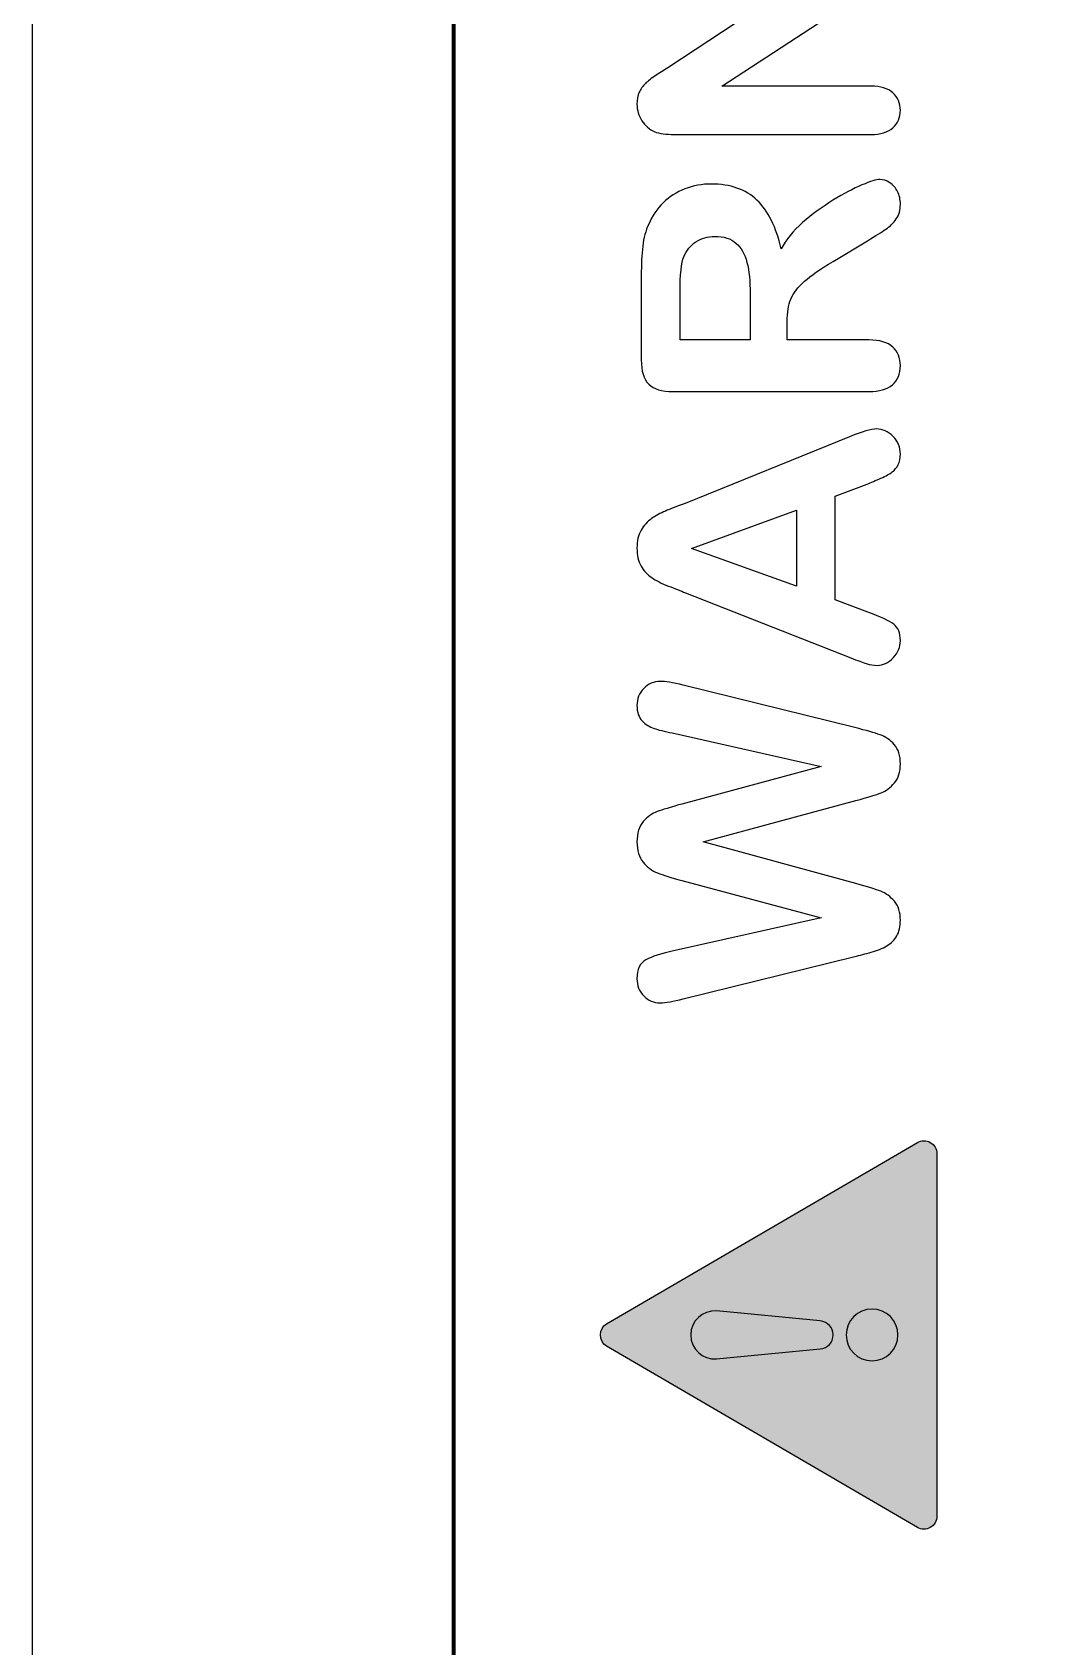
# Model space of a CAD drawing. Header units: millimetres. Extents: x -36 to 627, y -167 to 363.
# Drawn here: x 546.5 to 585.4, y -94.1 to -31.3 of the extents above; entities that cross this region are included whole.
import ezdxf

# ---------------------------------------------------------------- set-up
doc = ezdxf.new("R2010")
doc.units = ezdxf.units.MM
doc.header["$MEASUREMENT"] = 0
doc.layers.add('layer 1', color=7, linetype='Continuous')

msp = doc.modelspace()

# ---------------------------------------------------------------- hatches: boundary and pattern name
at = {"layer": 'layer 1', "true_color": 0x000000}
h = msp.add_hatch(color=18, dxfattribs=at)
edge = h.paths.add_edge_path()
edge.add_spline(control_points=[(580.9222, -74.5086), (580.9222, -74.5086), (568.8364, -81.5586), (568.8364, -81.5586), (568.5241, -81.7349), (568.5241, -82.2486), (568.8364, -82.4248), (568.8364, -82.4248), (580.9222, -89.4749), (580.9222, -89.4749), (581.0783, -89.5655), (581.2697, -89.5705), (581.4258, -89.4799), (581.5819, -89.3892), (581.6776, -89.2231), (581.6776, -89.0418), (581.6776, -89.0418), (581.6776, -74.9416), (581.6776, -74.9416), (581.6776, -74.7603), (581.5819, -74.5942), (581.4258, -74.5035), (581.2697, -74.4129), (581.0784, -74.4179), (580.9222, -74.5085), (580.9222, -74.5085), (580.9222, -74.5086), (580.9222, -74.5086)], knot_values=[0, 0, 0, 0, 0.1111111, 0.1111111, 0.1111111, 0.2222222, 0.2222222, 0.2222222, 0.3333333, 0.3333333, 0.3333333, 0.4444444, 0.4444444, 0.4444444, 0.5555556, 0.5555556, 0.5555556, 0.6666667, 0.6666667, 0.6666667, 0.7777778, 0.7777778, 0.7777778, 0.8888889, 0.8888889, 0.8888889, 1, 1, 1, 1], degree=3, periodic=1)
h = msp.add_hatch(color=18, dxfattribs=at)
edge = h.paths.add_edge_path()
edge.add_spline(control_points=[(572.1096, -81.9917), (572.1096, -81.4479), (572.573, -81.0198), (573.1117, -81.0601), (573.1117, -81.0601), (577.1455, -81.4479), (577.1455, -81.4479), (577.4326, -81.4731), (577.6491, -81.7098), (577.6491, -81.9917), (577.6491, -82.2737), (577.4326, -82.5103), (577.1455, -82.5355), (577.1455, -82.5355), (573.1117, -82.9233), (573.1117, -82.9233), (572.573, -82.9635), (572.1096, -82.5355), (572.1096, -81.9917)], knot_values=[0, 0, 0, 0, 0.1666667, 0.1666667, 0.1666667, 0.3333333, 0.3333333, 0.3333333, 0.5, 0.5, 0.5, 0.6666667, 0.6666667, 0.6666667, 0.8333333, 0.8333333, 0.8333333, 1, 1, 1, 1], degree=3, periodic=1)
h = msp.add_hatch(color=18, dxfattribs=at)
edge = h.paths.add_edge_path()
edge.add_spline(control_points=[(580.1669, -81.9917), (580.1669, -82.5456), (579.7136, -82.9988), (579.1597, -82.9988), (578.6058, -82.9988), (578.1526, -82.5456), (578.1526, -81.9917), (578.1526, -81.4377), (578.6058, -80.9845), (579.1597, -80.9845), (579.7136, -80.9845), (580.1669, -81.4377), (580.1669, -81.9917)], knot_values=[0, 0, 0, 0, 0.25, 0.25, 0.25, 0.5, 0.5, 0.5, 0.75, 0.75, 0.75, 1, 1, 1, 1], degree=3, periodic=1)

# ---------------------------------------------------------------- linework, layer by layer
at = {"layer": 'layer 1', "color": 250, "lineweight": 25}
msp.add_open_spline([(546.5047, -159.8645), (546.5047, -159.8645), (546.5047, 90.1355), (546.5047, 90.1355), (546.5047, 90.1355), (626.7547, 90.1355), (626.7547, 90.1355), (626.7547, 90.1355), (626.7547, -159.8645), (626.7547, -159.8645), (626.7547, -159.8645), (546.5047, -159.8645), (546.5047, -159.8645)], degree=3, knots=[0, 0, 0, 0, 0.25, 0.25, 0.25, 0.5, 0.5, 0.5, 0.75, 0.75, 0.75, 1, 1, 1, 1], dxfattribs=at)
at = {"layer": 'layer 1', "color": 250, "lineweight": 211}
msp.add_open_spline([(562.8821, -107.0586), (562.8821, -107.0586), (562.8821, 37.3295), (562.8821, 37.3295), (562.8821, 39.582), (564.7249, 41.4248), (566.9774, 41.4248), (566.9774, 41.4248), (606.2821, 41.4248), (606.2821, 41.4248), (608.5346, 41.4248), (610.3774, 39.582), (610.3774, 37.3295), (610.3774, 37.3295), (610.3774, -107.0586), (610.3774, -107.0586), (610.3774, -109.3111), (608.5346, -111.1539), (606.2821, -111.1539), (606.2821, -111.1539), (566.9774, -111.1539), (566.9774, -111.1539), (564.7249, -111.1539), (562.8821, -109.3111), (562.8821, -107.0586)], degree=3, knots=[0, 0, 0, 0, 0.125, 0.125, 0.125, 0.25, 0.25, 0.25, 0.375, 0.375, 0.375, 0.5, 0.5, 0.5, 0.625, 0.625, 0.625, 0.75, 0.75, 0.75, 0.875, 0.875, 0.875, 1, 1, 1, 1], dxfattribs=at)
at = {"layer": 'layer 1', "color": 250}
for points, knots in [([(571.2227, -32.7193), (571.2227, -32.7193), (577.0639, -28.862), (577.0639, -28.862), (577.0639, -28.862), (571.1673, -28.862), (571.1673, -28.862), (570.7843, -28.862), (570.4983, -28.779), (570.3068, -28.6152), (570.1153, -28.4514), (570.0184, -28.2299), (570.0184, -27.9508), (570.0184, -27.6647), (570.113, -27.4363), (570.3045, -27.2702), (570.496, -27.1041), (570.7843, -27.0211), (571.1673, -27.0211), (571.1673, -27.0211), (578.9579, -27.0211), (578.9579, -27.0211), (579.8276, -27.0211), (580.2613, -27.381), (580.2613, -28.1007), (580.2613, -28.2807), (580.2359, -28.4422), (580.1829, -28.5875), (580.1321, -28.7305), (580.0491, -28.8666), (579.9383, -28.9912), (579.8253, -29.1181), (579.6938, -29.2335), (579.5415, -29.3419), (579.3916, -29.4503), (579.237, -29.5587), (579.0801, -29.6672), (579.0801, -29.6672), (573.3128, -33.4298), (573.3128, -33.4298), (573.3128, -33.4298), (579.1124, -33.4298), (579.1124, -33.4298), (579.4908, -33.4298), (579.7768, -33.5175), (579.9706, -33.6928), (580.1644, -33.8704), (580.2613, -34.0965), (580.2613, -34.371), (580.2613, -34.6548), (580.1644, -34.8832), (579.9683, -35.0539), (579.7722, -35.2269), (579.4862, -35.3123), (579.1124, -35.3123), (579.1124, -35.3123), (571.4718, -35.3123), (571.4718, -35.3123), (571.1465, -35.3123), (570.8928, -35.2754), (570.7082, -35.2038), (570.5052, -35.1185), (570.3391, -34.9754), (570.2099, -34.7771), (570.083, -34.5787), (570.0184, -34.3641), (570.0184, -34.1357), (570.0184, -33.9535), (570.0484, -33.7989), (570.1061, -33.672), (570.1661, -33.5428), (570.2445, -33.4298), (570.3437, -33.3329), (570.4429, -33.236), (570.5698, -33.1368), (570.729, -33.0353), (570.8859, -32.9338), (571.0496, -32.8277), (571.2227, -32.7193)], [0, 0, 0, 0, 0.0384615, 0.0384615, 0.0384615, 0.0769231, 0.0769231, 0.0769231, 0.1153846, 0.1153846, 0.1153846, 0.1538462, 0.1538462, 0.1538462, 0.1923077, 0.1923077, 0.1923077, 0.2307692, 0.2307692, 0.2307692, 0.2692308, 0.2692308, 0.2692308, 0.3076923, 0.3076923, 0.3076923, 0.3461538, 0.3461538, 0.3461538, 0.3846154, 0.3846154, 0.3846154, 0.4230769, 0.4230769, 0.4230769, 0.4615385, 0.4615385, 0.4615385, 0.5, 0.5, 0.5, 0.5384615, 0.5384615, 0.5384615, 0.5769231, 0.5769231, 0.5769231, 0.6153846, 0.6153846, 0.6153846, 0.6538462, 0.6538462, 0.6538462, 0.6923077, 0.6923077, 0.6923077, 0.7307692, 0.7307692, 0.7307692, 0.7692308, 0.7692308, 0.7692308, 0.8076923, 0.8076923, 0.8076923, 0.8461538, 0.8461538, 0.8461538, 0.8846154, 0.8846154, 0.8846154, 0.9230769, 0.9230769, 0.9230769, 0.9615385, 0.9615385, 0.9615385, 1, 1, 1, 1]), ([(575.8596, -42.5976), (575.8596, -42.5976), (575.8596, -43.3012), (575.8596, -43.3012), (575.8596, -43.3012), (579.0386, -43.3012), (579.0386, -43.3012), (579.4585, -43.3012), (579.7653, -43.3935), (579.9637, -43.5781), (580.1621, -43.7626), (580.2613, -44.0049), (580.2613, -44.3002), (580.2613, -44.6208), (580.1575, -44.87), (579.9499, -45.0453), (579.7422, -45.2206), (579.44, -45.3083), (579.0386, -45.3083), (579.0386, -45.3083), (571.4141, -45.3083), (571.4141, -45.3083), (570.9827, -45.3083), (570.669, -45.2114), (570.4752, -45.0176), (570.2814, -44.8238), (570.1845, -44.5101), (570.1845, -44.0787), (570.1845, -44.0787), (570.1845, -40.8144), (570.1845, -40.8144), (570.1845, -40.3645), (570.203, -39.9792), (570.2422, -39.6586), (570.2814, -39.3379), (570.3576, -39.0495), (570.4752, -38.7935), (570.6067, -38.482), (570.7936, -38.2075), (571.0358, -37.9676), (571.2803, -37.73), (571.5641, -37.5477), (571.8848, -37.4254), (572.2077, -37.3009), (572.5492, -37.2386), (572.9114, -37.2386), (573.6496, -37.2386), (574.2402, -37.4462), (574.6831, -37.8638), (575.1237, -38.2813), (575.4375, -38.9134), (575.622, -39.7601), (575.8112, -39.4048), (576.0903, -39.0634), (576.4594, -38.7381), (576.8286, -38.4151), (577.223, -38.1244), (577.6383, -37.8707), (578.0559, -37.6169), (578.4296, -37.4185), (578.7664, -37.2755), (579.1009, -37.1348), (579.3316, -37.0632), (579.4585, -37.0632), (579.5877, -37.0632), (579.7169, -37.1048), (579.846, -37.1878), (579.9752, -37.2709), (580.0767, -37.3839), (580.1506, -37.5293), (580.2244, -37.6723), (580.2613, -37.8407), (580.2613, -38.0299), (580.2613, -38.2536), (580.2082, -38.4428), (580.1021, -38.5974), (579.996, -38.7496), (579.8622, -38.8811), (579.7007, -38.9919), (579.5392, -39.1026), (579.2993, -39.2525), (578.9856, -39.4417), (578.9856, -39.4417), (577.6475, -40.2468), (577.6475, -40.2468), (577.1585, -40.5352), (576.7847, -40.7936), (576.5287, -41.0197), (576.2726, -41.2481), (576.0949, -41.4788), (576.0004, -41.7141), (575.9058, -41.9471), (575.8596, -42.2424), (575.8596, -42.5976)], [0, 0, 0, 0, 0.0322581, 0.0322581, 0.0322581, 0.0645161, 0.0645161, 0.0645161, 0.0967742, 0.0967742, 0.0967742, 0.1290323, 0.1290323, 0.1290323, 0.1612903, 0.1612903, 0.1612903, 0.1935484, 0.1935484, 0.1935484, 0.2258065, 0.2258065, 0.2258065, 0.2580645, 0.2580645, 0.2580645, 0.2903226, 0.2903226, 0.2903226, 0.3225806, 0.3225806, 0.3225806, 0.3548387, 0.3548387, 0.3548387, 0.3870968, 0.3870968, 0.3870968, 0.4193548, 0.4193548, 0.4193548, 0.4516129, 0.4516129, 0.4516129, 0.483871, 0.483871, 0.483871, 0.516129, 0.516129, 0.516129, 0.5483871, 0.5483871, 0.5483871, 0.5806452, 0.5806452, 0.5806452, 0.6129032, 0.6129032, 0.6129032, 0.6451613, 0.6451613, 0.6451613, 0.6774194, 0.6774194, 0.6774194, 0.7096774, 0.7096774, 0.7096774, 0.7419355, 0.7419355, 0.7419355, 0.7741935, 0.7741935, 0.7741935, 0.8064516, 0.8064516, 0.8064516, 0.8387097, 0.8387097, 0.8387097, 0.8709677, 0.8709677, 0.8709677, 0.9032258, 0.9032258, 0.9032258, 0.9354839, 0.9354839, 0.9354839, 0.9677419, 0.9677419, 0.9677419, 1, 1, 1, 1]), ([(571.6933, -41.4488), (571.6933, -41.4488), (571.6933, -43.3012), (571.6933, -43.3012), (571.6933, -43.3012), (574.4201, -43.3012), (574.4201, -43.3012), (574.4201, -43.3012), (574.4201, -41.5041), (574.4201, -41.5041), (574.4201, -41.022), (574.3786, -40.616), (574.2955, -40.2861), (574.2125, -39.9585), (574.0694, -39.707), (573.8687, -39.534), (573.668, -39.361), (573.3912, -39.2733), (573.0405, -39.2733), (572.7637, -39.2733), (572.5215, -39.3425), (572.3116, -39.4832), (572.1016, -39.6217), (571.9471, -39.8154), (571.8409, -40.0646), (571.744, -40.2976), (571.6933, -40.759), (571.6933, -41.4488)], [0, 0, 0, 0, 0.1111111, 0.1111111, 0.1111111, 0.2222222, 0.2222222, 0.2222222, 0.3333333, 0.3333333, 0.3333333, 0.4444444, 0.4444444, 0.4444444, 0.5555556, 0.5555556, 0.5555556, 0.6666667, 0.6666667, 0.6666667, 0.7777778, 0.7777778, 0.7777778, 0.8888889, 0.8888889, 0.8888889, 1, 1, 1, 1]), ([(578.9717, -48.9071), (578.9717, -48.9071), (577.7283, -49.3801), (577.7283, -49.3801), (577.7283, -49.3801), (577.7283, -53.408), (577.7283, -53.408), (577.7283, -53.408), (578.9971, -53.8809), (578.9971, -53.8809), (579.4931, -54.0655), (579.8276, -54.2224), (580.0006, -54.3539), (580.1736, -54.483), (580.2613, -54.6976), (580.2613, -54.9952), (580.2613, -55.2466), (580.169, -55.4704), (579.9845, -55.6642), (579.7999, -55.858), (579.59, -55.9549), (579.357, -55.9549), (579.2209, -55.9549), (579.0801, -55.9318), (578.9371, -55.888), (578.7918, -55.8418), (578.5934, -55.768), (578.335, -55.6642), (578.335, -55.6642), (571.9032, -53.1312), (571.9032, -53.1312), (571.7187, -53.0573), (571.4972, -52.972), (571.2388, -52.8705), (570.9781, -52.769), (570.7636, -52.6605), (570.5929, -52.5452), (570.4222, -52.4299), (570.2837, -52.2799), (570.1776, -52.093), (570.0715, -51.9062), (570.0184, -51.6755), (570.0184, -51.401), (570.0184, -51.1195), (570.0715, -50.8865), (570.1776, -50.6996), (570.2837, -50.5128), (570.4199, -50.3628), (570.586, -50.2475), (570.7521, -50.1321), (570.932, -50.0352), (571.1235, -49.9568), (571.3149, -49.8784), (571.571, -49.7769), (571.8894, -49.6569), (571.8894, -49.6569), (578.2819, -47.0685), (578.2819, -47.0685), (578.7687, -46.8655), (579.1217, -46.764), (579.3431, -46.764), (579.5715, -46.764), (579.7838, -46.8586), (579.9752, -47.05), (580.1667, -47.2415), (580.2613, -47.4745), (580.2613, -47.7444), (580.2613, -47.9013), (580.2336, -48.0374), (580.1759, -48.1505), (580.1206, -48.2612), (580.0444, -48.3558), (579.9476, -48.4342), (579.8507, -48.5103), (579.7007, -48.5911), (579.5023, -48.6788), (579.3016, -48.7687), (579.124, -48.8425), (578.9717, -48.9071)], [0, 0, 0, 0, 0.0384615, 0.0384615, 0.0384615, 0.0769231, 0.0769231, 0.0769231, 0.1153846, 0.1153846, 0.1153846, 0.1538462, 0.1538462, 0.1538462, 0.1923077, 0.1923077, 0.1923077, 0.2307692, 0.2307692, 0.2307692, 0.2692308, 0.2692308, 0.2692308, 0.3076923, 0.3076923, 0.3076923, 0.3461538, 0.3461538, 0.3461538, 0.3846154, 0.3846154, 0.3846154, 0.4230769, 0.4230769, 0.4230769, 0.4615385, 0.4615385, 0.4615385, 0.5, 0.5, 0.5, 0.5384615, 0.5384615, 0.5384615, 0.5769231, 0.5769231, 0.5769231, 0.6153846, 0.6153846, 0.6153846, 0.6538462, 0.6538462, 0.6538462, 0.6923077, 0.6923077, 0.6923077, 0.7307692, 0.7307692, 0.7307692, 0.7692308, 0.7692308, 0.7692308, 0.8076923, 0.8076923, 0.8076923, 0.8461538, 0.8461538, 0.8461538, 0.8846154, 0.8846154, 0.8846154, 0.9230769, 0.9230769, 0.9230769, 0.9615385, 0.9615385, 0.9615385, 1, 1, 1, 1]), ([(576.2195, -52.8797), (576.2195, -52.8797), (576.2195, -49.9199), (576.2195, -49.9199), (576.2195, -49.9199), (572.1362, -51.4125), (572.1362, -51.4125), (572.1362, -51.4125), (576.2195, -52.8797), (576.2195, -52.8797)], [0, 0, 0, 0, 0.3333333, 0.3333333, 0.3333333, 0.6666667, 0.6666667, 0.6666667, 1, 1, 1, 1]), ([(578.5311, -61.2147), (578.5311, -61.2147), (572.593, -62.818), (572.593, -62.818), (572.593, -62.818), (578.5311, -64.4398), (578.5311, -64.4398), (578.9833, -64.5667), (579.3062, -64.6659), (579.5023, -64.7397), (579.6984, -64.8135), (579.8737, -64.945), (580.0283, -65.1296), (580.1829, -65.3142), (580.2613, -65.5587), (580.2613, -65.8655), (580.2613, -66.1147), (580.2152, -66.3177), (580.1229, -66.4769), (580.0306, -66.6383), (579.8991, -66.7675), (579.7307, -66.8667), (579.5623, -66.9659), (579.3616, -67.0467), (579.1286, -67.109), (578.8979, -67.1736), (578.6833, -67.2289), (578.4849, -67.2797), (578.4849, -67.2797), (571.8156, -68.9268), (571.8156, -68.9268), (571.428, -69.026), (571.1327, -69.0768), (570.9297, -69.0768), (570.6736, -69.0768), (570.4568, -68.9868), (570.2814, -68.8069), (570.1061, -68.6269), (570.0184, -68.4032), (570.0184, -68.1379), (570.0184, -67.7711), (570.1361, -67.5265), (570.3691, -67.3996), (570.6044, -67.2751), (570.9435, -67.1643), (571.3911, -67.0697), (571.3911, -67.0697), (577.1746, -65.7709), (577.1746, -65.7709), (577.1746, -65.7709), (571.7625, -64.3176), (571.7625, -64.3176), (571.3472, -64.2091), (571.0312, -64.1122), (570.8166, -64.0269), (570.5998, -63.9415), (570.4129, -63.8008), (570.2561, -63.607), (570.0969, -63.4132), (570.0184, -63.1502), (570.0184, -62.818), (570.0184, -62.4789), (570.1015, -62.2159), (570.2653, -62.0291), (570.4291, -61.8422), (570.609, -61.713), (570.8028, -61.6415), (570.9966, -61.57), (571.3149, -61.4731), (571.7625, -61.3508), (571.7625, -61.3508), (577.1746, -59.8836), (577.1746, -59.8836), (577.1746, -59.8836), (571.3911, -58.5848), (571.3911, -58.5848), (571.0889, -58.5225), (570.8513, -58.4625), (570.6805, -58.4071), (570.5098, -58.3495), (570.3553, -58.2526), (570.2215, -58.1165), (570.0853, -57.9781), (570.0184, -57.7797), (570.0184, -57.5167), (570.0184, -57.256), (570.1061, -57.0345), (570.2791, -56.8523), (570.4521, -56.67), (570.669, -56.5777), (570.9297, -56.5777), (571.1142, -56.5777), (571.4095, -56.6262), (571.8156, -56.7254), (571.8156, -56.7254), (578.4849, -58.3749), (578.4849, -58.3749), (578.9348, -58.4879), (579.2647, -58.5825), (579.4746, -58.6563), (579.6846, -58.7301), (579.8668, -58.857), (580.0237, -59.0346), (580.1829, -59.2123), (580.2613, -59.4637), (580.2613, -59.789), (580.2613, -60.0958), (580.1852, -60.3404), (580.0306, -60.5249), (579.8783, -60.7095), (579.7053, -60.8387), (579.5138, -60.9102), (579.3224, -60.984), (578.9948, -61.0832), (578.5311, -61.2147)], [0, 0, 0, 0, 0.0263158, 0.0263158, 0.0263158, 0.0526316, 0.0526316, 0.0526316, 0.0789474, 0.0789474, 0.0789474, 0.1052632, 0.1052632, 0.1052632, 0.1315789, 0.1315789, 0.1315789, 0.1578947, 0.1578947, 0.1578947, 0.1842105, 0.1842105, 0.1842105, 0.2105263, 0.2105263, 0.2105263, 0.2368421, 0.2368421, 0.2368421, 0.2631579, 0.2631579, 0.2631579, 0.2894737, 0.2894737, 0.2894737, 0.3157895, 0.3157895, 0.3157895, 0.3421053, 0.3421053, 0.3421053, 0.3684211, 0.3684211, 0.3684211, 0.3947368, 0.3947368, 0.3947368, 0.4210526, 0.4210526, 0.4210526, 0.4473684, 0.4473684, 0.4473684, 0.4736842, 0.4736842, 0.4736842, 0.5, 0.5, 0.5, 0.5263158, 0.5263158, 0.5263158, 0.5526316, 0.5526316, 0.5526316, 0.5789474, 0.5789474, 0.5789474, 0.6052632, 0.6052632, 0.6052632, 0.6315789, 0.6315789, 0.6315789, 0.6578947, 0.6578947, 0.6578947, 0.6842105, 0.6842105, 0.6842105, 0.7105263, 0.7105263, 0.7105263, 0.7368421, 0.7368421, 0.7368421, 0.7631579, 0.7631579, 0.7631579, 0.7894737, 0.7894737, 0.7894737, 0.8157895, 0.8157895, 0.8157895, 0.8421053, 0.8421053, 0.8421053, 0.8684211, 0.8684211, 0.8684211, 0.8947368, 0.8947368, 0.8947368, 0.9210526, 0.9210526, 0.9210526, 0.9473684, 0.9473684, 0.9473684, 0.9736842, 0.9736842, 0.9736842, 1, 1, 1, 1])]:
    msp.add_open_spline(points, degree=3, knots=knots, dxfattribs=at)
at = {"layer": 'layer 1'}
for points, knots in [([(580.9222, -74.5086), (580.9222, -74.5086), (568.8364, -81.5586), (568.8364, -81.5586), (568.5241, -81.7349), (568.5241, -82.2486), (568.8364, -82.4248), (568.8364, -82.4248), (580.9222, -89.4749), (580.9222, -89.4749), (581.0783, -89.5655), (581.2697, -89.5705), (581.4258, -89.4799), (581.5819, -89.3892), (581.6776, -89.2231), (581.6776, -89.0418), (581.6776, -89.0418), (581.6776, -74.9416), (581.6776, -74.9416), (581.6776, -74.7603), (581.5819, -74.5942), (581.4258, -74.5035), (581.2697, -74.4129), (581.0784, -74.4179), (580.9222, -74.5085), (580.9222, -74.5085), (580.9222, -74.5086), (580.9222, -74.5086)], [0, 0, 0, 0, 0.1111111, 0.1111111, 0.1111111, 0.2222222, 0.2222222, 0.2222222, 0.3333333, 0.3333333, 0.3333333, 0.4444444, 0.4444444, 0.4444444, 0.5555556, 0.5555556, 0.5555556, 0.6666667, 0.6666667, 0.6666667, 0.7777778, 0.7777778, 0.7777778, 0.8888889, 0.8888889, 0.8888889, 1, 1, 1, 1]), ([(572.1096, -81.9917), (572.1096, -81.4479), (572.573, -81.0198), (573.1117, -81.0601), (573.1117, -81.0601), (577.1455, -81.4479), (577.1455, -81.4479), (577.4326, -81.4731), (577.6491, -81.7098), (577.6491, -81.9917), (577.6491, -82.2737), (577.4326, -82.5103), (577.1455, -82.5355), (577.1455, -82.5355), (573.1117, -82.9233), (573.1117, -82.9233), (572.573, -82.9635), (572.1096, -82.5355), (572.1096, -81.9917)], [0, 0, 0, 0, 0.1666667, 0.1666667, 0.1666667, 0.3333333, 0.3333333, 0.3333333, 0.5, 0.5, 0.5, 0.6666667, 0.6666667, 0.6666667, 0.8333333, 0.8333333, 0.8333333, 1, 1, 1, 1]), ([(580.1669, -81.9917), (580.1669, -82.5456), (579.7136, -82.9988), (579.1597, -82.9988), (578.6058, -82.9988), (578.1526, -82.5456), (578.1526, -81.9917), (578.1526, -81.4377), (578.6058, -80.9845), (579.1597, -80.9845), (579.7136, -80.9845), (580.1669, -81.4377), (580.1669, -81.9917)], [0, 0, 0, 0, 0.25, 0.25, 0.25, 0.5, 0.5, 0.5, 0.75, 0.75, 0.75, 1, 1, 1, 1])]:
    msp.add_open_spline(points, degree=3, knots=knots, dxfattribs=at)

doc.saveas('drawing.dxf')
